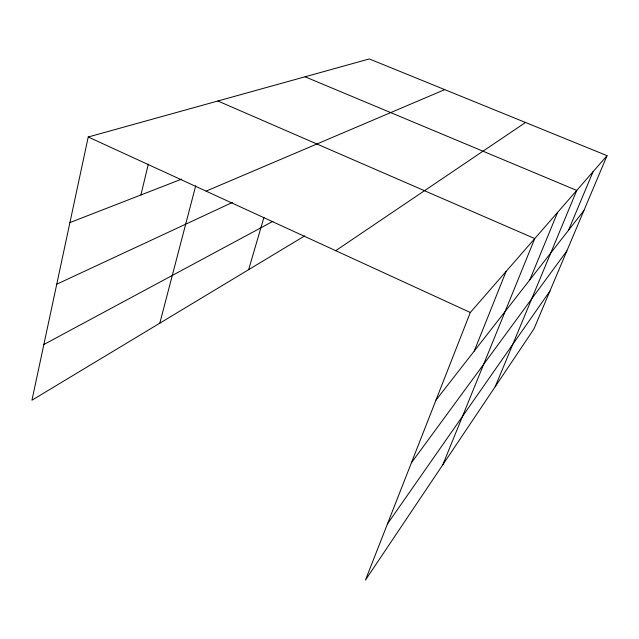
<?xml version="1.0" encoding="UTF-8"?>
<svg xmlns="http://www.w3.org/2000/svg" width="639" height="639" viewBox="0 0 639 639"><rect width="100%" height="100%" fill="white"/><g stroke="black" fill="none" stroke-linecap="round" stroke-linejoin="round"><path stroke-width="0.96" d="M607.05 155.66L470.304 312.495L365.452 580.06L533.972 328.893L607.05 155.66L369.326 58.94L88.222 136.994L31.95 400.214L304.643 235.919M140.915 194.967L148.296 164.239M159.814 323.182L195.718 185.749M248.643 269.666L263.947 217.332M474.226 351.091L506.088 271.455M442.811 464.761L534.755 238.579L217.867 100.994M529.867 279.786L557.599 212.38M495.185 386.707L576.753 190.414L305.051 76.784M568.526 230.248L593.032 171.739M387.45 523.924L549.907 291.112M411.388 462.836L566.881 250.895M435.966 400.118L583.902 210.535M335.715 250.672L525.506 122.48M43.859 344.517L272.997 221.286M56.751 284.195L232.372 202.459M206.085 191.133L444.736 89.62M69.923 222.572L181.644 179.136M88.222 136.994L470.304 312.495"/></g></svg>
